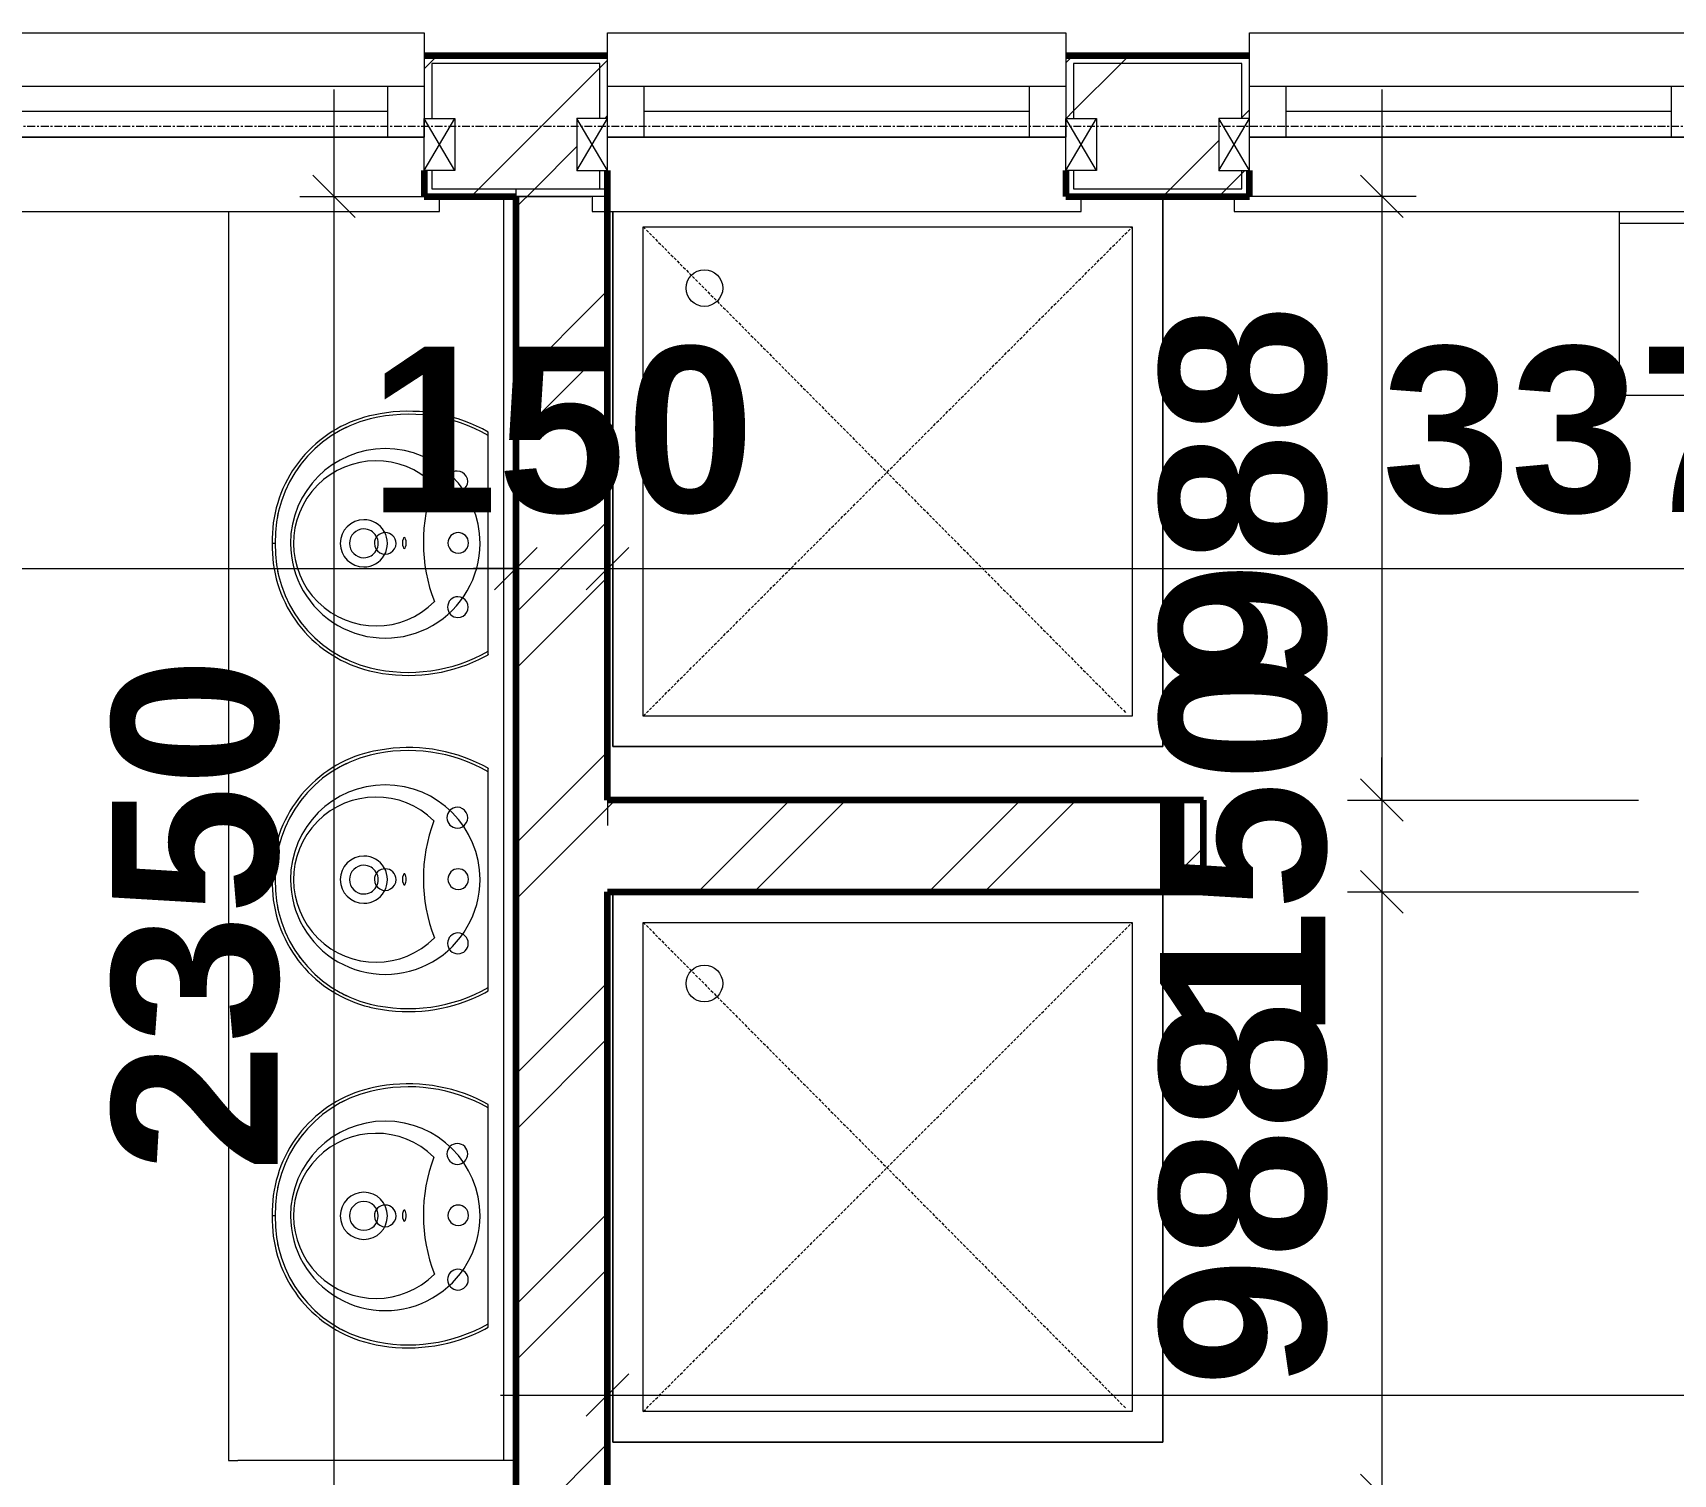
# Model space of a CAD drawing. Header units: inches. Extents: x 22 to 382261, y 22 to 371281.
# Drawn here: x 244927 to 247610, y 57430 to 59787 of the extents above; entities that cross this region are included whole.
import ezdxf

# ---------------------------------------------------------------- set-up
doc = ezdxf.new("R2010")
doc.units = ezdxf.units.IN
doc.header["$MEASUREMENT"] = 0
doc.linetypes.add('Grid Line 1_2_', pattern=[22.225, 12.7, -3.175, 3.175, -3.175])
doc.linetypes.add('Hidden', pattern=[7.14375, 4.7625, -2.38125])
for name, color, linetype, lineweight in [('A-ANNO-DIMS', 211, 'Continuous', 9), ('A-FLOR', 192, 'Continuous', 9), ('A-GLAZ', 151, 'Continuous', 9), ('A-GLAZ-SILL', 1, 'Continuous', 9), ('A-WALL', 113, 'Continuous', 9), ('A-WALL-PATT', 111, 'Continuous', 9), ('I-FURN', 30, 'Continuous', 9), ('I-WALL', 2, 'Continuous', 9), ('P-SANR-FIXT', 6, 'Continuous', 9), ('Q-CASE', 31, 'Continuous', 9), ('S-GRID', 1, 'Continuous', 9)]:
    doc.layers.add(name, color=color, linetype=linetype, lineweight=lineweight)
doc.styles.add('Arial_B_2', font='arialbd.ttf', dxfattribs={"height": 270.833333})
doc.dimstyles.new('2_2', dxfattribs={"dimscale": 304.8, "dimtxt": 267.818092, "dimasz": 0.227865, "dimexe": 1.377953, "dimexo": 0.0625, "dimgap": 0.287073, "dimtad": 1, "dimdec": 0, "dimzin": 0, "dimdsep": 46, "dimtxsty": 'Arial_B_2', "dimblk1": 'OBLIQUE', "dimblk2": 'OBLIQUE', "dimsah": 1, "dimcen": 0.09, "dimdle": 0.574147, "dimazin": 0, "dimtfac": 1, "dimtdec": 4, "dimtix": 1, "dimtmove": 0, "dimatfit": 3, "dimfxl": 0.574147, "dimfxlon": 1, "dimtvp": 1, "dimtolj": 1, "dimtzin": 0, "dimlwd": 18, "dimlwe": 18, "dimarcsym": 2})
pattern_1 = [(45, (242310.7, 47511.47), (-188.5854, 188.5854), []), (45, (242310.7, 47797.22), (-188.5854, 188.5854), [])]

# ---------------------------------------------------------------- blocks, each defined once
blk = doc.blocks.new('Windows_Sgl_Plain - 750 by 600-438113-01- TOILET BLOWUP')
at = {"layer": 'A-GLAZ'}
for p, q in [((-400, 131.5), (-400, 106.5)), ((400, 131.5), (-400, 131.5)), ((400, 106.5), (400, 131.5)), ((-375, 106.5), (-400, 106.5)), ((-400, 106.5), (-375, 106.5)), ((-375, 106.5), (-375, 64)), ((400, 106.5), (375, 106.5)), ((375, 64), (375, 106.5)), ((375, 106.5), (400, 106.5)), ((-425, 64), (-375, -21)), ((-375, 64), (-425, -21)), ((-425, -21), (-425, 64)), ((-425, 64), (-375, 64)), ((-375, 64), (-375, -21)), ((425, 64), (375, -21)), ((375, 64), (425, -21)), ((425, 64), (375, 64)), ((375, 64), (375, -21)), ((425, -21), (425, 64)), ((-375, 9.5), (375, 9.5)), ((-375, -161), (-375, 9.5)), ((375, 9.5), (-375, 9.5)), ((-315, -73.5), (-315, 9.5)), ((315, 9.5), (315, -73.5)), ((375, 9.5), (375, -161)), ((-375, -21), (-425, -21)), ((-375, -73.5), (-375, -25.5)), ((375, -21), (425, -21)), ((375, -25.5), (375, -73.5)), ((-315, -32), (315, -32)), ((375, -73.5), (-375, -73.5)), ((375, -161), (-375, -161))]:
    blk.add_line(p, q, dxfattribs=at)
at = {"layer": 'A-GLAZ-SILL'}
for p, q in [((-375, -161), (-375, -124.7)), ((375, -124.7), (375, -161)), ((375, -161), (-375, -161))]:
    blk.add_line(p, q, dxfattribs=at)
blk = doc.blocks.new('Windows_Sgl_Plain - 750 by 600-V1-01- TOILET BLOWUP')
at = {"layer": 'A-GLAZ'}
for p, q in [((-400, 131.5), (-400, 106.5)), ((375, 131.5), (-400, 131.5)), ((400, 131.5), (375, 131.5)), ((400, 106.5), (400, 131.5)), ((-375, 106.5), (-400, 106.5)), ((-400, 106.5), (-375, 106.5)), ((-375, 106.5), (-375, 64)), ((375, 106.5), (375, 94)), ((375, 94), (375, 106.5)), ((375, 106.5), (400, 106.5)), ((375, 94), (375, 64)), ((375, 64), (375, 94)), ((-425, 64), (-375, -21)), ((-375, 64), (-425, -21)), ((-425, -21), (-425, 64)), ((-425, 64), (-375, 64)), ((-375, 64), (-375, -21)), ((425, 64), (375, -21)), ((375, 64), (425, -21)), ((425, 64), (375, 64)), ((375, 64), (375, -21)), ((425, -21), (425, 64)), ((-375, 9.5), (375, 9.5)), ((-375, -161), (-375, 9.5)), ((375, 9.5), (-375, 9.5)), ((-315, -73.5), (-315, 9.5)), ((315, 9.5), (315, -73.5)), ((375, 9.5), (375, -161)), ((-375, -21), (-425, -21)), ((-375, -73.5), (-375, -25.5)), ((375, -21), (425, -21)), ((375, -25.5), (375, -73.5)), ((-315, -32), (315, -32)), ((375, -73.5), (-375, -73.5)), ((375, -161), (-375, -161))]:
    blk.add_line(p, q, dxfattribs=at)
at = {"layer": 'A-GLAZ-SILL'}
for p, q in [((-375, -161), (-375, -124.7)), ((375, -124.7), (375, -161)), ((375, -161), (-375, -161))]:
    blk.add_line(p, q, dxfattribs=at)
blk = doc.blocks.new('Shower Tray _1_ - 900 x 1200mm Wide 2-374399-01- TOILET BLOWUP')
at = {"layer": 'P-SANR-FIXT'}
for p, q in [((316.5, 450), (291.5, 450)), ((291.5, 450), (316.5, 450)), ((450, 450), (316.5, 450)), ((316.5, 450), (450, 450)), ((450, -450), (450, 450)), ((450, 450), (450, -450)), ((-450, 425), (-450, -450)), ((-450, -450), (-450, 425)), ((-400, -400), (-400, 400)), ((-400, 400), (400, 400)), ((400, 400), (400, -400)), ((400, -400), (-400, -400)), ((-450, -450), (450, -450)), ((450, -450), (-450, -450))]:
    blk.add_line(p, q, dxfattribs=at)
at = {"layer": 'P-SANR-FIXT', "linetype": 'Hidden'}
for p, q in [((-400, -400), (400, 400)), ((-400, 400), (389.3, -394.7))]:
    blk.add_line(p, q, dxfattribs=at)
at = {"layer": 'P-SANR-FIXT'}
blk.add_circle((-300, 300), 30, dxfattribs=at)
blk = doc.blocks.new('Shower Tray _1_ - 900 x 1200mm Wide 2-V8-01- TOILET BLOWUP')
at = {"layer": 'P-SANR-FIXT'}
for p, q in [((-450, 450), (-450, -450)), ((450, 450), (-450, 450)), ((-450, -450), (-450, 450)), ((-450, 450), (450, 450)), ((450, -450), (450, 450)), ((450, 450), (450, -450)), ((-400, -400), (-400, 400)), ((-400, 400), (400, 400)), ((400, 400), (400, -400)), ((400, -400), (-400, -400)), ((-450, -450), (450, -450)), ((450, -450), (-450, -450))]:
    blk.add_line(p, q, dxfattribs=at)
at = {"layer": 'P-SANR-FIXT', "linetype": 'Hidden'}
for p, q in [((-400, -400), (400, 400)), ((-400, 400), (389.3, -394.7))]:
    blk.add_line(p, q, dxfattribs=at)
at = {"layer": 'P-SANR-FIXT'}
blk.add_circle((-300, 300), 30, dxfattribs=at)
blk = doc.blocks.new('Basins w Vanity Unit _UK_ - Basins w Vanity Unit _UK_-895317-01- TOILET BLOWUP')
at = {"layer": 'I-FURN'}
for p, q in [((-713.6, -20), (-713.6, 0)), ((1353.9, 0), (-713.6, 0)), ((-713.6, 0), (1353.9, 0)), ((1353.9, 0), (1353.9, -20)), ((-713.6, -16), (-713.6, -125)), ((-713.6, -125), (-713.6, -20)), ((-713.6, -20), (1353.9, -20)), ((1353.9, -20), (1353.9, -455)), ((-322.7, -45), (-323.7, -45)), ((31.4, -45), (30.4, -45)), ((227.3, -45), (226.3, -45)), ((581.4, -45), (580.4, -45)), ((777.3, -45), (776.3, -45)), ((1131.4, -45), (1130.4, -45)), ((-713.6, -125), (-713.6, -150)), ((-713.6, -150), (-713.6, -125)), ((1353.9, -470), (1353.9, -455)), ((-688.6, -470), (1353.9, -470))]:
    blk.add_line(p, q, dxfattribs=at)
at = {"layer": 'I-FURN', "flags": 128}
for points in [[(-328.2, -45), (-333.3, -54.5), (-337.9, -64.2), (-342.2, -74.1), (-346.1, -84.2), (-349.5, -94.4), (-352.6, -104.7), (-355.2, -115.2), (-357.4, -125.7), (-359.2, -136.3), (-360.6, -147), (-361.5, -157.7), (-362, -168.5), (-362.1, -179.3), (-361.7, -190), (-361, -200.8), (-359.7, -211.5), (-358.1, -222.1), (-356, -232.7), (-354.5, -239.2)], [(62.3, -239.2), (64.6, -228.7), (66.5, -218.1), (68, -207.5), (69, -196.7), (69.7, -186), (69.8, -175.2), (69.6, -164.4), (68.9, -153.7), (67.8, -143), (66.3, -132.3), (64.4, -121.7), (62, -111.2), (59.2, -100.8), (56, -90.5), (52.4, -80.4), (48.4, -70.4), (44, -60.6), (39.2, -50.9), (36, -45)], [(221.8, -45), (216.7, -54.5), (212.1, -64.2), (207.8, -74.1), (203.9, -84.2), (200.5, -94.4), (197.4, -104.7), (194.8, -115.2), (192.6, -125.7), (190.8, -136.3), (189.4, -147), (188.5, -157.7), (188, -168.5), (187.9, -179.3), (188.3, -190), (189, -200.8), (190.3, -211.5), (191.9, -222.1), (194, -232.7), (195.5, -239.2)], [(612.3, -239.2), (614.6, -228.7), (616.5, -218.1), (618, -207.5), (619, -196.7), (619.7, -186), (619.8, -175.2), (619.6, -164.4), (618.9, -153.7), (617.8, -143), (616.3, -132.3), (614.4, -121.7), (612, -111.2), (609.2, -100.8), (606, -90.5), (602.4, -80.4), (598.4, -70.4), (594, -60.6), (589.2, -50.9), (586, -45)], [(771.8, -45), (766.7, -54.5), (762.1, -64.2), (757.8, -74.1), (753.9, -84.2), (750.5, -94.4), (747.4, -104.7), (744.8, -115.2), (742.6, -125.7), (740.8, -136.3), (739.4, -147), (738.5, -157.7), (738, -168.5), (737.9, -179.3), (738.3, -190), (739, -200.8), (740.3, -211.5), (741.9, -222.1), (744, -232.7), (745.5, -239.2)], [(1162.3, -239.2), (1164.6, -228.7), (1166.5, -218.1), (1168, -207.5), (1169, -196.7), (1169.7, -186), (1169.8, -175.2), (1169.6, -164.4), (1168.9, -153.7), (1167.8, -143), (1166.3, -132.3), (1164.4, -121.7), (1162, -111.2), (1159.2, -100.8), (1156, -90.5), (1152.4, -80.4), (1148.4, -70.4), (1144, -60.6), (1139.2, -50.9), (1136, -45)], [(-354.5, -239.2), (-352.4, -247.3), (-350, -255.3), (-347.2, -263.1), (-344.1, -270.9), (-340.7, -278.5), (-337, -286), (-333.1, -293.3), (-328.8, -300.5), (-324.2, -307.4), (-319.4, -314.2), (-314.3, -320.8), (-309, -327.2), (-303.4, -333.4), (-297.5, -339.3), (-291.4, -345), (-285.1, -350.5), (-278.6, -355.7), (-271.9, -360.6), (-265, -365.2), (-257.9, -369.6), (-250.6, -373.7), (-243.2, -377.5), (-235.6, -381), (-227.9, -384.2), (-220.1, -387.1), (-212.2, -389.6), (-204.1, -391.9), (-196, -393.8), (-187.9, -395.4), (-179.6, -396.7), (-171.3, -397.6), (-163, -398.2), (-154.7, -398.5), (-146.4, -398.4), (-146.1, -398.4)], [(-146.1, -398.4), (-137.8, -398.5), (-129.5, -398.2), (-121.2, -397.6), (-112.9, -396.7), (-104.6, -395.4), (-96.5, -393.9), (-88.3, -391.9), (-80.3, -389.7), (-72.4, -387.1), (-64.6, -384.3), (-56.9, -381.1), (-49.3, -377.6), (-41.9, -373.8), (-34.6, -369.7), (-27.5, -365.4), (-20.6, -360.7), (-13.9, -355.8), (-7.3, -350.6), (-1, -345.2), (5.1, -339.5), (10.9, -333.5), (16.5, -327.4), (21.9, -321), (27, -314.4), (31.8, -307.6), (36.4, -300.6), (40.7, -293.5), (44.7, -286.2), (48.4, -278.7), (51.8, -271.1), (54.8, -263.3), (57.6, -255.5), (60.1, -247.5), (62.2, -239.5), (62.3, -239.2)], [(195.5, -239.2), (197.6, -247.3), (200, -255.3), (202.8, -263.1), (205.9, -270.9), (209.3, -278.5), (213, -286), (216.9, -293.3), (221.2, -300.5), (225.8, -307.4), (230.6, -314.2), (235.7, -320.8), (241, -327.2), (246.6, -333.4), (252.5, -339.3), (258.6, -345), (264.9, -350.5), (271.4, -355.7), (278.1, -360.6), (285, -365.2), (292.1, -369.6), (299.4, -373.7), (306.8, -377.5), (314.4, -381), (322.1, -384.2), (329.9, -387.1), (337.8, -389.6), (345.9, -391.9), (354, -393.8), (362.1, -395.4), (370.4, -396.7), (378.7, -397.6), (387, -398.2), (395.3, -398.5), (403.6, -398.4), (403.9, -398.4)], [(403.9, -398.4), (412.2, -398.5), (420.5, -398.2), (428.8, -397.6), (437.1, -396.7), (445.4, -395.4), (453.5, -393.9), (461.7, -391.9), (469.7, -389.7), (477.6, -387.1), (485.4, -384.3), (493.1, -381.1), (500.7, -377.6), (508.1, -373.8), (515.4, -369.7), (522.5, -365.4), (529.4, -360.7), (536.1, -355.8), (542.7, -350.6), (549, -345.2), (555.1, -339.5), (560.9, -333.5), (566.5, -327.4), (571.9, -321), (577, -314.4), (581.8, -307.6), (586.4, -300.6), (590.7, -293.5), (594.7, -286.2), (598.4, -278.7), (601.8, -271.1), (604.8, -263.3), (607.6, -255.5), (610.1, -247.5), (612.2, -239.5), (612.3, -239.2)], [(745.5, -239.2), (747.6, -247.3), (750, -255.3), (752.8, -263.1), (755.9, -270.9), (759.3, -278.5), (763, -286), (766.9, -293.3), (771.2, -300.5), (775.8, -307.4), (780.6, -314.2), (785.7, -320.8), (791, -327.2), (796.6, -333.4), (802.5, -339.3), (808.6, -345), (814.9, -350.5), (821.4, -355.7), (828.1, -360.6), (835, -365.2), (842.1, -369.6), (849.4, -373.7), (856.8, -377.5), (864.4, -381), (872.1, -384.2), (879.9, -387.1), (887.8, -389.6), (895.9, -391.9), (904, -393.8), (912.1, -395.4), (920.4, -396.7), (928.7, -397.6), (937, -398.2), (945.3, -398.5), (953.6, -398.4), (953.9, -398.4)], [(953.9, -398.4), (962.2, -398.5), (970.5, -398.2), (978.8, -397.6), (987.1, -396.7), (995.4, -395.4), (1003.5, -393.9), (1011.7, -391.9), (1019.7, -389.7), (1027.6, -387.1), (1035.4, -384.3), (1043.1, -381.1), (1050.7, -377.6), (1058.1, -373.8), (1065.4, -369.7), (1072.5, -365.4), (1079.4, -360.7), (1086.1, -355.8), (1092.7, -350.6), (1099, -345.2), (1105.1, -339.5), (1110.9, -333.5), (1116.5, -327.4), (1121.9, -321), (1127, -314.4), (1131.8, -307.6), (1136.4, -300.6), (1140.7, -293.5), (1144.7, -286.2), (1148.4, -278.7), (1151.8, -271.1), (1154.8, -263.3), (1157.6, -255.5), (1160.1, -247.5), (1162.2, -239.5), (1162.3, -239.2)]]:
    blk.add_lwpolyline(points, dxfattribs=at)
at = {"layer": 'I-FURN'}
for centre, radius, start, end in [((-92.8, -175.8), 264.4, 150.3649, 193.6351), ((-199.5, -175.8), 264.4, 346.3649, 29.6351), ((457.2, -175.8), 264.4, 150.3649, 193.6351), ((350.5, -175.8), 264.4, 346.3649, 29.6351), ((1007.2, -175.8), 264.4, 150.3649, 193.6351), ((900.5, -175.8), 264.4, 346.3649, 29.6351), ((-146.1, -213.6), 155, 90, 270), ((-146.1, -213.6), 155, 270, 90), ((403.9, -213.6), 155, 90, 270), ((403.9, -213.6), 155, 270, 90), ((953.9, -213.6), 155, 90, 270), ((953.9, -213.6), 155, 270, 90), ((-146.1, -213.6), 17.7, 90, 270), ((-146.1, -213.6), 17.7, 270, 90), ((403.9, -213.6), 17.7, 90, 270), ((403.9, -213.6), 17.7, 270, 90), ((953.9, -213.6), 17.7, 90, 270), ((953.9, -213.6), 17.7, 270, 90), ((-152, -190.1), 203.5, 193.6351, 271.6558), ((-140.3, -190.1), 203.5, 268.3442, 346.3649), ((398, -190.1), 203.5, 193.6351, 271.6558), ((409.7, -190.1), 203.5, 268.3442, 346.3649), ((948, -190.1), 203.5, 193.6351, 271.6558), ((959.7, -190.1), 203.5, 268.3442, 346.3649), ((-152, -190.1), 203.5, 205.1998, 208.0785), ((-140.3, -190.1), 203.5, 331.9223, 334.8009), ((398, -190.1), 203.5, 205.1998, 208.0785), ((409.7, -190.1), 203.5, 331.9223, 334.8009), ((948, -190.1), 203.5, 205.1998, 208.0785), ((959.7, -190.1), 203.5, 331.9223, 334.8009), ((-152, -190.1), 203.5, 231.2065, 234.0851), ((398, -190.1), 203.5, 231.2065, 234.0851), ((409.7, -190.1), 203.5, 305.9156, 308.7943), ((948, -190.1), 203.5, 231.2065, 234.0851), ((959.7, -190.1), 203.5, 305.9156, 308.7943), ((-140.3, -190.1), 203.5, 305.9156, 308.5929), ((-152, -190.1), 203.5, 257.2131, 260.0918), ((-140.3, -190.1), 203.5, 279.909, 282.7876), ((398, -190.1), 203.5, 257.2131, 260.0918), ((409.7, -190.1), 203.5, 279.909, 282.7876), ((948, -190.1), 203.5, 257.2131, 260.0918), ((959.7, -190.1), 203.5, 279.909, 282.7876)]:
    blk.add_arc(centre, radius, start, end, dxfattribs=at)
for points, knots in [([(-323.7, -45), (-324.3, -45), (-325.3, -45), (-326.4, -45), (-327.2, -45), (-327.7, -45), (-328, -45), (-328.2, -45), (-328.2, -45), (-328.2, -45)], [-1, -1, -1, -1, -0.75, -0.625, -0.5, -0.375, -0.3125, -0.25, -0.125, -0.125, -0.125, -0.125]), ([(36, -45), (36, -45), (35.9, -45), (35.7, -45), (35.4, -45), (34.9, -45), (34.2, -45), (33, -45), (32, -45), (31.4, -45)], [-0.875, -0.875, -0.875, -0.875, -0.75, -0.6875, -0.625, -0.5, -0.375, -0.25, 0, 0, 0, 0]), ([(226.3, -45), (225.7, -45), (224.7, -45), (223.6, -45), (222.8, -45), (222.3, -45), (222, -45), (221.8, -45), (221.8, -45), (221.8, -45)], [-1, -1, -1, -1, -0.75, -0.625, -0.5, -0.375, -0.3125, -0.25, -0.125, -0.125, -0.125, -0.125]), ([(586, -45), (586, -45), (585.9, -45), (585.7, -45), (585.4, -45), (584.9, -45), (584.2, -45), (583, -45), (582, -45), (581.4, -45)], [-0.875, -0.875, -0.875, -0.875, -0.75, -0.6875, -0.625, -0.5, -0.375, -0.25, 0, 0, 0, 0]), ([(776.3, -45), (775.7, -45), (774.7, -45), (773.6, -45), (772.8, -45), (772.3, -45), (772, -45), (771.8, -45), (771.8, -45), (771.8, -45)], [-1, -1, -1, -1, -0.75, -0.625, -0.5, -0.375, -0.3125, -0.25, -0.125, -0.125, -0.125, -0.125]), ([(1136, -45), (1136, -45), (1135.9, -45), (1135.7, -45), (1135.4, -45), (1134.9, -45), (1134.2, -45), (1133, -45), (1132, -45), (1131.4, -45)], [-0.875, -0.875, -0.875, -0.875, -0.75, -0.6875, -0.625, -0.5, -0.375, -0.25, 0, 0, 0, 0])]:
    blk.add_open_spline(points, degree=3, knots=knots, dxfattribs=at)
for points in [[(-328.2, -45), (-328.2, -45), (-328.2, -45), (-328.1, -45)], [(35.8, -45), (35.9, -45), (36, -45), (36, -45)], [(221.8, -45), (221.8, -45), (221.8, -45), (221.9, -45)], [(585.8, -45), (585.9, -45), (586, -45), (586, -45)], [(771.8, -45), (771.8, -45), (771.8, -45), (771.9, -45)], [(1135.8, -45), (1135.9, -45), (1136, -45), (1136, -45)], [(-146.1, -394.4), (-146.1, -395), (-146.1, -396.3), (-146.1, -397.7), (-146.1, -398.2), (-146.1, -398.3)], [(-146.1, -398.4), (-146.1, -398.4), (-146.1, -398.4), (-146.1, -398.3)], [(403.9, -394.4), (403.9, -395), (403.9, -396.3), (403.9, -397.7), (403.9, -398.2), (403.9, -398.3)], [(403.9, -398.4), (403.9, -398.4), (403.9, -398.4), (403.9, -398.3)], [(953.9, -394.4), (953.9, -395), (953.9, -396.3), (953.9, -397.7), (953.9, -398.2), (953.9, -398.3)], [(953.9, -398.4), (953.9, -398.4), (953.9, -398.4), (953.9, -398.3)]]:
    blk.add_open_spline(points, degree=3, dxfattribs=at)
at = {"layer": 'P-SANR-FIXT'}
for p, q in [((35.9, -45), (-325.2, -45)), ((585.9, -45), (224.8, -45)), ((1135.9, -45), (774.8, -45))]:
    blk.add_line(p, q, dxfattribs=at)
for centre, radius, start, end in [((-247.4, -95.7), 17, 360, 180), ((-146.9, -94.2), 16.8, 90, 270), ((-146.9, -94.2), 16.8, 270, 90), ((-41.8, -94.7), 17, 360, 180), ((302.6, -95.7), 17, 360, 180), ((403.1, -94.2), 16.8, 90, 270), ((403.1, -94.2), 16.8, 270, 90), ((508.2, -94.7), 17, 0, 180), ((852.6, -95.7), 17, 0, 180), ((953.1, -94.2), 16.8, 90, 270), ((953.1, -94.2), 16.8, 270, 90), ((1058.2, -94.7), 17, 0, 180), ((-247.4, -95.7), 17, 180, 360), ((-41.8, -94.7), 17, 180, 360), ((302.6, -95.7), 17, 180, 360), ((508.2, -94.7), 17, 180, 360), ((852.6, -95.7), 17, 180, 360), ((1058.2, -94.7), 17, 180, 360), ((-146.1, -228.6), 135, 135.4629, 45.0556), ((-147.7, 115.3), 266.6, 249.1986, 291.3199), ((403.9, -228.6), 135, 135.4629, 45.0556), ((402.3, 115.3), 266.6, 249.1986, 291.3199), ((953.9, -228.6), 135, 135.4629, 45.0556), ((952.3, 115.3), 266.6, 249.1986, 291.3199), ((-146.1, -248.6), 38.6, 360, 180), ((403.9, -248.6), 38.6, 360, 180), ((953.9, -248.6), 38.6, 0, 180), ((-146.1, -248.6), 23.5, 360, 180), ((403.9, -248.6), 23.5, 360, 180), ((953.9, -248.6), 23.5, 0, 180), ((-146.1, -248.6), 38.6, 180, 360), ((-146.1, -248.6), 23.5, 180, 360), ((403.9, -248.6), 38.6, 180, 360), ((403.9, -248.6), 23.5, 180, 360), ((953.9, -248.6), 38.6, 180, 360), ((953.9, -248.6), 23.5, 180, 0)]:
    blk.add_arc(centre, radius, start, end, dxfattribs=at)
for centre, major_axis, start_param, end_param in [((-146.6, -182.4), (-9.08, 0), 3.141593, 6.283185), ((-146.6, -182.4), (9.08, 0), 3.141593, 6.283185), ((403.4, -182.4), (9.08, 0), 0, 3.141593), ((403.4, -182.4), (9.08, 0), 3.141593, 6.283185), ((953.4, -182.4), (9.08, 0), 0, 3.141593), ((953.4, -182.4), (9.08, 0), 3.141593, 6.283185)]:
    blk.add_ellipse(centre, major_axis=major_axis, ratio=0.332108, start_param=start_param, end_param=end_param, dxfattribs=at)
blk = doc.blocks.new('Vanity Counter Top - 250-V13-01- TOILET BLOWUP')
at = {"layer": 'Q-CASE'}
for p, q in [((-1200.5, 0), (-1200.5, -300)), ((-705.5, 0), (-1030.5, 0)), ((-80.5, -300), (-80.5, 0)), ((-1200.5, -19.1), (-80.5, -19.1)), ((-1200.5, -300), (-80.5, -300))]:
    blk.add_line(p, q, dxfattribs=at)
blk = doc.blocks.new('_Oblique')
at = {"color": 0, "linetype": 'ByBlock', "lineweight": -2}
blk.add_line((-0.5, -0.5), (0.5, 0.5), dxfattribs=at)
blk = doc.blocks.new('*D5302')
at = {"layer": 'A-ANNO-DIMS', "color": 0, "lineweight": 18, "transparency": 16777216}
for p, q in [((242946.9, 58966.6), (242946.9, 58490.7)), ((245716.9, 58966.6), (245716.9, 58490.7)), ((242771.9, 58910.7), (245891.9, 58910.7))]:
    blk.add_line(p, q, dxfattribs=at)
at = {"layer": 'Defpoints', "color": 0, "transparency": 16777216}
for p in [(242946.9, 58985.7), (245716.9, 58985.7), (245716.9, 58910.7)]:
    blk.add_point(p, dxfattribs=at)
at = {"layer": 'A-ANNO-DIMS', "color": 0, "lineweight": 18, "transparency": 16777216, "xscale": 69.45312499999999, "yscale": 69.45312499999999, "zscale": 69.45312499999999, "rotation": 180}
blk.add_blockref('_Oblique', (242946.9, 58910.7), dxfattribs=at)
at = {"layer": 'A-ANNO-DIMS', "color": 0, "lineweight": 18, "transparency": 16777216, "xscale": 69.45312499999999, "yscale": 69.45312499999999, "zscale": 69.45312499999999}
blk.add_blockref('_Oblique', (245716.9, 58910.7), dxfattribs=at)
at = {"layer": 'A-ANNO-DIMS', "color": 0, "lineweight": 18, "transparency": 16777216, "insert": (244331.9, 59136.4), "char_height": 270.83, "width": 419.764, "attachment_point": 5, "style": 'Arial_B_2'}
blk.add_mtext('\\A1;2770', dxfattribs=at)
blk = doc.blocks.new('*D5303')
at = {"layer": 'A-ANNO-DIMS', "color": 0, "lineweight": 18, "transparency": 16777216}
for p, q in [((245716.9, 58966.6), (245716.9, 58490.7)), ((245866.9, 58966.6), (245866.9, 58490.7)), ((245716.9, 58910.7), (245647.4, 58910.7)), ((245716.9, 58910.7), (245866.9, 58910.7)), ((245866.9, 58910.7), (245936.4, 58910.7))]:
    blk.add_line(p, q, dxfattribs=at)
at = {"layer": 'Defpoints', "color": 0, "transparency": 16777216}
for p in [(245716.9, 58985.7), (245866.9, 58985.7), (245866.9, 58910.7)]:
    blk.add_point(p, dxfattribs=at)
at = {"layer": 'A-ANNO-DIMS', "color": 0, "lineweight": 18, "transparency": 16777216, "xscale": 69.45312499999999, "yscale": 69.45312499999999, "zscale": 69.45312499999999}
blk.add_blockref('_Oblique', (245716.9, 58910.7), dxfattribs=at)
at = {"layer": 'A-ANNO-DIMS', "color": 0, "lineweight": 18, "transparency": 16777216, "xscale": 69.45312499999999, "yscale": 69.45312499999999, "zscale": 69.45312499999999, "rotation": 180}
blk.add_blockref('_Oblique', (245866.9, 58910.7), dxfattribs=at)
at = {"layer": 'A-ANNO-DIMS', "color": 0, "lineweight": 18, "transparency": 16777216, "insert": (245791.9, 59136.4), "char_height": 270.83, "width": 314.823, "attachment_point": 5, "style": 'Arial_B_2'}
blk.add_mtext('\\A1;150', dxfattribs=at)
blk = doc.blocks.new('*D5304')
at = {"layer": 'A-ANNO-DIMS', "color": 0, "lineweight": 18, "transparency": 16777216}
for p, q in [((245866.9, 58966.6), (245866.9, 58490.7)), ((249241.9, 58966.6), (249241.9, 58490.7)), ((245691.9, 58910.7), (249416.9, 58910.7))]:
    blk.add_line(p, q, dxfattribs=at)
at = {"layer": 'Defpoints', "color": 0, "transparency": 16777216}
for p in [(245866.9, 58985.7), (249241.9, 58985.7), (249241.9, 58910.7)]:
    blk.add_point(p, dxfattribs=at)
at = {"layer": 'A-ANNO-DIMS', "color": 0, "lineweight": 18, "transparency": 16777216, "xscale": 69.45312499999999, "yscale": 69.45312499999999, "zscale": 69.45312499999999, "rotation": 180}
blk.add_blockref('_Oblique', (245866.9, 58910.7), dxfattribs=at)
at = {"layer": 'A-ANNO-DIMS', "color": 0, "lineweight": 18, "transparency": 16777216, "xscale": 69.45312499999999, "yscale": 69.45312499999999, "zscale": 69.45312499999999}
blk.add_blockref('_Oblique', (249241.9, 58910.7), dxfattribs=at)
at = {"layer": 'A-ANNO-DIMS', "color": 0, "lineweight": 18, "transparency": 16777216, "insert": (247554.4, 59136.4), "char_height": 270.83, "width": 419.764, "attachment_point": 5, "style": 'Arial_B_2'}
blk.add_mtext('\\A1;3375', dxfattribs=at)
blk = doc.blocks.new('*D5318')
at = {"layer": 'A-ANNO-DIMS', "color": 0, "lineweight": 18, "transparency": 16777216}
for p, q in [((245866.9, 57615), (245866.9, 57139)), ((251691.9, 57615), (251691.9, 57139)), ((245691.9, 57559), (251866.9, 57559))]:
    blk.add_line(p, q, dxfattribs=at)
at = {"layer": 'Defpoints', "color": 0, "transparency": 16777216}
for p in [(245866.9, 57634), (251691.9, 57634), (251691.9, 57559)]:
    blk.add_point(p, dxfattribs=at)
at = {"layer": 'A-ANNO-DIMS', "color": 0, "lineweight": 18, "transparency": 16777216, "xscale": 69.45312499999999, "yscale": 69.45312499999999, "zscale": 69.45312499999999, "rotation": 180}
blk.add_blockref('_Oblique', (245866.9, 57559), dxfattribs=at)
at = {"layer": 'A-ANNO-DIMS', "color": 0, "lineweight": 18, "transparency": 16777216, "xscale": 69.45312499999999, "yscale": 69.45312499999999, "zscale": 69.45312499999999}
blk.add_blockref('_Oblique', (251691.9, 57559), dxfattribs=at)
at = {"layer": 'A-ANNO-DIMS', "color": 0, "lineweight": 18, "transparency": 16777216, "insert": (248779.4, 57784.9), "char_height": 270.83, "width": 419.764, "attachment_point": 5, "style": 'Arial_B_2'}
blk.add_mtext('\\A1;5825', dxfattribs=at)
blk = doc.blocks.new('*D5340')
at = {"layer": 'A-ANNO-DIMS', "color": 0, "lineweight": 18, "transparency": 16777216}
for p, q in [((247133.6, 59694.7), (247133.6, 58357.2)), ((247189.5, 59519.7), (246713.6, 59519.7)), ((247077.6, 58532.2), (247553.6, 58532.2))]:
    blk.add_line(p, q, dxfattribs=at)
at = {"layer": 'Defpoints', "color": 0, "transparency": 16777216}
for p in [(247208.6, 59519.7), (247058.6, 58532.2), (247133.6, 58532.2)]:
    blk.add_point(p, dxfattribs=at)
at = {"layer": 'A-ANNO-DIMS', "color": 0, "lineweight": 18, "transparency": 16777216, "xscale": 69.45312499999999, "yscale": 69.45312499999999, "zscale": 69.45312499999999}
for p, rotation in [((247133.6, 59519.7), 90), ((247133.6, 58532.2), 270)]:
    blk.add_blockref('_Oblique', p, dxfattribs=dict(at, rotation=rotation))
at = {"layer": 'A-ANNO-DIMS', "color": 0, "lineweight": 18, "transparency": 16777216, "insert": (246907.7, 59025.9), "char_height": 270.83, "width": 314.823, "attachment_point": 5, "rotation": 90, "style": 'Arial_B_2'}
blk.add_mtext('\\A1;988', dxfattribs=at)
blk = doc.blocks.new('*D5341')
at = {"layer": 'A-ANNO-DIMS', "color": 0, "lineweight": 18, "transparency": 16777216}
for p, q in [((247133.6, 58532.2), (247133.6, 58601.6)), ((247077.6, 58532.2), (247553.6, 58532.2)), ((247133.6, 58532.2), (247133.6, 58382.2)), ((247077.6, 58382.2), (247553.6, 58382.2)), ((247133.6, 58382.2), (247133.6, 58312.7))]:
    blk.add_line(p, q, dxfattribs=at)
at = {"layer": 'Defpoints', "color": 0, "transparency": 16777216}
for p in [(247058.6, 58532.2), (247058.6, 58382.2), (247133.6, 58382.2)]:
    blk.add_point(p, dxfattribs=at)
at = {"layer": 'A-ANNO-DIMS', "color": 0, "lineweight": 18, "transparency": 16777216, "xscale": 69.45312499999999, "yscale": 69.45312499999999, "zscale": 69.45312499999999}
for p, rotation in [((247133.6, 58532.2), 270), ((247133.6, 58382.2), 90)]:
    blk.add_blockref('_Oblique', p, dxfattribs=dict(at, rotation=rotation))
at = {"layer": 'A-ANNO-DIMS', "color": 0, "lineweight": 18, "transparency": 16777216, "insert": (246907.8, 58457.2), "char_height": 270.83, "width": 314.823, "attachment_point": 5, "rotation": 90, "style": 'Arial_B_2'}
blk.add_mtext('\\A1;150', dxfattribs=at)
blk = doc.blocks.new('*D5342')
at = {"layer": 'A-ANNO-DIMS', "color": 0, "lineweight": 18, "transparency": 16777216}
for p, q in [((247133.6, 58557.2), (247133.6, 57219.7)), ((247077.6, 58382.2), (247553.6, 58382.2)), ((247189.5, 57394.7), (246713.6, 57394.7))]:
    blk.add_line(p, q, dxfattribs=at)
at = {"layer": 'Defpoints', "color": 0, "transparency": 16777216}
for p in [(247058.6, 58382.2), (247133.6, 57394.7), (247208.6, 57394.7)]:
    blk.add_point(p, dxfattribs=at)
at = {"layer": 'A-ANNO-DIMS', "color": 0, "lineweight": 18, "transparency": 16777216, "xscale": 69.45312499999999, "yscale": 69.45312499999999, "zscale": 69.45312499999999}
for p, rotation in [((247133.6, 58382.2), 90), ((247133.6, 57394.7), 270)]:
    blk.add_blockref('_Oblique', p, dxfattribs=dict(at, rotation=rotation))
at = {"layer": 'A-ANNO-DIMS', "color": 0, "lineweight": 18, "transparency": 16777216, "insert": (246907.7, 57888.4), "char_height": 270.83, "width": 314.823, "attachment_point": 5, "rotation": 90, "style": 'Arial_B_2'}
blk.add_mtext('\\A1;988', dxfattribs=at)
blk = doc.blocks.new('*D5393')
at = {"layer": 'A-ANNO-DIMS', "color": 0, "lineweight": 18, "transparency": 16777216}
for p, q in [((245419.6, 56994.7), (245419.6, 59694.7)), ((245363.7, 59519.7), (245839.6, 59519.7)), ((245363.7, 57169.7), (245839.6, 57169.7))]:
    blk.add_line(p, q, dxfattribs=at)
at = {"layer": 'Defpoints', "color": 0, "transparency": 16777216}
for p in [(245344.6, 59519.7), (245419.6, 59519.7), (245344.6, 57169.7)]:
    blk.add_point(p, dxfattribs=at)
at = {"layer": 'A-ANNO-DIMS', "color": 0, "lineweight": 18, "transparency": 16777216, "xscale": 69.45312499999999, "yscale": 69.45312499999999, "zscale": 69.45312499999999}
for p, rotation in [((245419.6, 59519.7), 90), ((245419.6, 57169.7), 270)]:
    blk.add_blockref('_Oblique', p, dxfattribs=dict(at, rotation=rotation))
at = {"layer": 'A-ANNO-DIMS', "color": 0, "lineweight": 18, "transparency": 16777216, "insert": (245193.9, 58344.7), "char_height": 270.83, "width": 419.764, "attachment_point": 5, "rotation": 90, "style": 'Arial_B_2'}
blk.add_mtext('\\A1;2350', dxfattribs=at)

msp = doc.modelspace()

# ---------------------------------------------------------------- hatches: boundary and pattern name
at = {"layer": 'A-WALL'}
h = msp.add_hatch(dxfattribs=at)
h.set_pattern_fill('FP_1', color=256, style=0, pattern_type=2)
h.set_pattern_definition(pattern_1)
h.paths.add_polyline_path([(245866.9, 56182.2), (245866.9, 56269.7), (245716.9, 56269.7), (245716.9, 56182.2)])
h.paths.add_polyline_path([(245716.9, 57169.7), (245866.9, 57169.7), (245866.9, 59532.2), (245716.9, 59532.2), (245716.9, 58484.3)])
h = msp.add_hatch(dxfattribs=at)
h.set_pattern_fill('FP_1', color=256, style=0, pattern_type=2)
h.set_pattern_definition(pattern_1)
h.paths.add_polyline_path([(246841.9, 58382.2), (246841.9, 58532.2), (245866.9, 58532.2), (245866.9, 58382.2)])
at = {"layer": 'A-WALL-PATT', "lineweight": 18}
h = msp.add_hatch(dxfattribs=at)
h.set_pattern_fill('FP_1', color=256, style=0, pattern_type=2)
h.set_pattern_definition(pattern_1)
h.paths.add_polyline_path([(250671.9, 59647.2), (250684.4, 59647.2), (250684.4, 59737.2), (251569.4, 59737.2), (251569.4, 59647.2), (251581.9, 59647.2), (251581.9, 59749.7), (250671.9, 59749.7)])
h.paths.add_polyline_path([(242734.4, 59647.2), (242734.4, 59737.2), (243764.4, 59737.2), (243764.4, 59647.2), (243776.9, 59647.2), (243776.9, 59749.7), (242721.9, 59749.7), (242721.9, 59647.2)])
h.paths.add_polyline_path([(239571.9, 59647.2), (239584.4, 59647.2), (239584.4, 59737.2), (239859.4, 59737.2), (239859.4, 59647.2), (239871.9, 59647.2), (239871.9, 59749.7), (239571.9, 59749.7)])
h.paths.add_polyline_path([(252794.4, 59647.2), (252794.4, 59737.2), (253424.4, 59737.2), (253424.4, 59647.2), (253436.9, 59647.2), (253436.9, 59749.7), (252781.9, 59749.7), (252781.9, 59647.2)])
h.paths.add_polyline_path([(240621.9, 59647.2), (240634.4, 59647.2), (240634.4, 59737.2), (240909.4, 59737.2), (240909.4, 59647.2), (240921.9, 59647.2), (240921.9, 59749.7), (240621.9, 59749.7), (240621.9, 59658.1)])
h.paths.add_polyline_path([(238821.9, 59647.2), (238821.9, 59749.7), (238516.9, 59749.7), (238516.9, 59737.2), (238809.4, 59737.2), (238809.4, 59647.2)])
h.paths.add_polyline_path([(241671.9, 59647.2), (241684.4, 59647.2), (241684.4, 59737.2), (241959.4, 59737.2), (241959.4, 59647.2), (241971.9, 59647.2), (241971.9, 59749.7), (241671.9, 59749.7)])
h.paths.add_polyline_path([(244526.9, 59647.2), (244539.4, 59647.2), (244539.4, 59737.2), (244804.4, 59737.2), (244804.4, 59647.2), (244816.9, 59647.2), (244816.9, 59749.7), (244526.9, 59749.7)])
h.paths.add_polyline_path([(245566.9, 59647.2), (245579.4, 59647.2), (245579.4, 59737.2), (245854.4, 59737.2), (245854.4, 59647.2), (245866.9, 59647.2), (245866.9, 59749.7), (245566.9, 59749.7), (245566.9, 59658.1)])
h.paths.add_polyline_path([(246616.9, 59647.2), (246629.4, 59647.2), (246629.4, 59737.2), (246904.4, 59737.2), (246904.4, 59647.2), (246916.9, 59647.2), (246916.9, 59749.7), (246616.9, 59749.7)])
h.paths.add_polyline_path([(248041.9, 59647.2), (248041.9, 59749.7), (247666.9, 59749.7), (247666.9, 59647.2), (247679.4, 59647.2), (247679.4, 59737.2), (248029.4, 59737.2), (248029.4, 59647.2)])
h.paths.add_polyline_path([(249241.9, 59647.2), (249254.4, 59647.2), (249254.4, 59737.2), (249459.4, 59737.2), (249459.4, 59647.2), (249471.9, 59647.2), (249471.9, 59749.7), (249241.9, 59749.7)])
h = msp.add_hatch(dxfattribs=at)
h.set_pattern_fill('FP_1', color=256, style=0, pattern_type=2)
h.set_pattern_definition(pattern_1)
h.paths.add_polyline_path([(244804.4, 59532.2), (244804.4, 59562.2), (244766.9, 59562.2), (244766.9, 59647.2), (244804.4, 59647.2), (244804.4, 59737.2), (244539.4, 59737.2), (244539.4, 59647.2), (244576.9, 59647.2), (244576.9, 59562.2), (244539.4, 59562.2), (244539.4, 59532.2), (244766.9, 59532.2)])
h.paths.add_polyline_path([(238667.1, 59532.2), (238809.4, 59532.2), (238809.4, 59562.2), (238771.9, 59562.2), (238771.9, 59647.2), (238809.4, 59647.2), (238809.4, 59737.2), (238529.4, 59737.2), (238529.4, 59532.2)])
h.paths.add_polyline_path([(253424.4, 59532.2), (253424.4, 59562.2), (253386.9, 59562.2), (253386.9, 59647.2), (253424.4, 59647.2), (253424.4, 59737.2), (252794.4, 59737.2), (252794.4, 59647.2), (252831.9, 59647.2), (252831.9, 59562.2), (252794.4, 59562.2), (252794.4, 59532.2), (253386.9, 59532.2)])
h.paths.add_polyline_path([(239584.4, 59532.2), (239859.4, 59532.2), (239859.4, 59562.2), (239821.9, 59562.2), (239821.9, 59647.2), (239859.4, 59647.2), (239859.4, 59737.2), (239584.4, 59737.2), (239584.4, 59647.2), (239621.9, 59647.2), (239621.9, 59562.2), (239584.4, 59562.2)])
h.paths.add_polyline_path([(240696.9, 59532.2), (240909.4, 59532.2), (240909.4, 59562.2), (240871.9, 59562.2), (240871.9, 59647.2), (240909.4, 59647.2), (240909.4, 59737.2), (240634.4, 59737.2), (240634.4, 59647.2), (240671.9, 59647.2), (240671.9, 59562.2), (240634.4, 59562.2), (240634.4, 59532.2), (240671.9, 59532.2)])
h.paths.add_polyline_path([(251569.4, 59532.2), (251569.4, 59562.2), (251531.9, 59562.3), (251531.9, 59647.2), (251569.4, 59647.2), (251569.4, 59737.2), (250684.4, 59737.2), (250684.4, 59647.2), (250721.9, 59647.2), (250721.9, 59562.2), (250684.4, 59562.2), (250684.4, 59532.2), (251531.9, 59532.2)])
h.paths.add_polyline_path([(241746.9, 59532.2), (241959.4, 59532.2), (241959.4, 59562.2), (241921.9, 59562.2), (241921.9, 59647.2), (241959.4, 59647.2), (241959.4, 59737.2), (241684.4, 59737.2), (241684.4, 59647.2), (241721.9, 59647.2), (241721.9, 59562.2), (241684.4, 59562.2), (241684.4, 59532.2), (241721.9, 59532.2)])
h.paths.add_polyline_path([(242734.4, 59532.2), (243764.4, 59532.2), (243764.4, 59562.2), (243726.9, 59562.2), (243726.9, 59647.2), (243764.4, 59647.2), (243764.4, 59737.2), (242734.4, 59737.2), (242734.4, 59647.2), (242771.9, 59647.2), (242771.9, 59562.2), (242734.4, 59562.2)])
h.paths.add_polyline_path([(249459.4, 59532.2), (249459.4, 59562.2), (249421.9, 59562.2), (249421.9, 59647.2), (249459.4, 59647.2), (249459.4, 59737.2), (249254.4, 59737.2), (249254.4, 59647.2), (249291.9, 59647.2), (249291.9, 59562.2), (249254.4, 59562.2), (249254.4, 59532.2), (249421.9, 59532.2)])
h.paths.add_polyline_path([(245616.9, 59532.2), (245854.4, 59532.2), (245854.4, 59562.2), (245816.9, 59562.2), (245816.9, 59647.2), (245854.4, 59647.2), (245854.4, 59737.2), (245579.4, 59737.2), (245579.4, 59647.2), (245616.9, 59647.2), (245616.9, 59562.2), (245579.4, 59562.2), (245579.4, 59532.2)])
h.paths.add_polyline_path([(246629.4, 59532.2), (246904.4, 59532.2), (246904.4, 59562.2), (246866.9, 59562.2), (246866.9, 59647.2), (246904.4, 59647.2), (246904.4, 59737.2), (246629.4, 59737.2), (246629.4, 59647.2), (246666.9, 59647.2), (246666.9, 59562.2), (246629.4, 59562.2)])
h.paths.add_polyline_path([(247679.4, 59532.2), (248029.4, 59532.2), (248029.4, 59562.2), (247991.9, 59562.2), (247991.9, 59647.2), (248029.4, 59647.2), (248029.4, 59737.2), (247679.4, 59737.2), (247679.4, 59647.2), (247716.9, 59647.2), (247716.9, 59562.2), (247679.4, 59562.2)])
h = msp.add_hatch(dxfattribs=at)
h.set_pattern_fill('FP_1', color=256, style=0, pattern_type=2)
h.set_pattern_definition(pattern_1)
h.paths.add_polyline_path([(243479.7, 59519.7), (243776.9, 59519.7), (243776.9, 59562.2), (243764.4, 59562.2), (243764.4, 59532.2), (242946.9, 59532.2), (242946.9, 59519.7)])
h.paths.add_polyline_path([(242796.9, 59519.7), (242796.9, 59532.2), (242734.4, 59532.2), (242734.4, 59562.2), (242721.9, 59562.2), (242721.9, 59519.7), (242739.3, 59519.7)])
h.paths.add_polyline_path([(238734.4, 59519.7), (238821.9, 59519.7), (238821.9, 59562.2), (238809.4, 59562.2), (238809.4, 59532.2), (238734.4, 59532.2)])
h.paths.add_polyline_path([(253436.9, 59519.7), (253436.9, 59562.2), (253424.4, 59562.2), (253424.4, 59532.2), (253361.9, 59532.2), (253361.9, 59519.7)])
h.paths.add_polyline_path([(253211.9, 59519.7), (253211.9, 59532.2), (252794.4, 59532.2), (252794.4, 59562.2), (252781.9, 59562.2), (252781.9, 59519.7), (253197.4, 59519.7)])
h.paths.add_polyline_path([(244526.9, 59519.7), (244816.9, 59519.7), (244816.9, 59562.2), (244804.4, 59562.2), (244804.4, 59532.2), (244539.4, 59532.2), (244539.4, 59562.2), (244526.9, 59562.2)])
h.paths.add_polyline_path([(241971.9, 59519.7), (241971.9, 59562.2), (241959.4, 59562.2), (241959.4, 59532.2), (241896.9, 59532.2), (241896.9, 59519.7)])
h.paths.add_polyline_path([(245566.9, 59519.7), (245716.9, 59519.7), (245716.9, 59532.2), (245579.4, 59532.2), (245579.4, 59562.2), (245566.9, 59562.2)])
h.paths.add_polyline_path([(239571.9, 59519.7), (239646.9, 59519.7), (239646.9, 59532.2), (239584.4, 59532.2), (239584.4, 59562.2), (239571.9, 59562.2)])
h.paths.add_polyline_path([(251581.9, 59519.7), (251581.9, 59562.2), (251569.4, 59562.2), (251569.4, 59532.2), (251416.9, 59532.2), (251416.9, 59519.7), (251438.9, 59519.7)])
h.paths.add_polyline_path([(251266.9, 59519.7), (251266.9, 59532.2), (250684.4, 59532.2), (250684.4, 59562.2), (250671.9, 59562.2), (250671.9, 59519.7), (251253.8, 59519.7)])
h.paths.add_polyline_path([(241671.9, 59519.7), (241746.9, 59519.7), (241746.9, 59532.2), (241684.4, 59532.2), (241684.4, 59562.2), (241671.9, 59562.2)])
h.paths.add_polyline_path([(246616.9, 59519.7), (246916.9, 59519.7), (246916.9, 59562.2), (246904.4, 59562.2), (246904.4, 59532.2), (246629.4, 59532.2), (246629.4, 59562.2), (246616.9, 59562.2)])
h.paths.add_polyline_path([(249459.4, 59519.7), (249471.9, 59519.7), (249471.9, 59562.2), (249459.4, 59562.2), (249459.4, 59532.2)])
h.paths.add_polyline_path([(240921.9, 59519.7), (240921.9, 59562.2), (240909.4, 59562.2), (240909.4, 59532.2), (240846.9, 59532.2), (240846.9, 59519.7), (240888.3, 59519.7)])
h.paths.add_polyline_path([(239796.9, 59519.7), (239871.9, 59519.7), (239871.9, 59562.2), (239859.4, 59562.2), (239859.4, 59532.2), (239796.9, 59532.2)])
h.paths.add_polyline_path([(247666.9, 59519.7), (248041.9, 59519.7), (248041.9, 59562.2), (248029.4, 59562.2), (248029.4, 59532.2), (247679.4, 59532.2), (247679.4, 59562.2), (247666.9, 59562.2)])
h.paths.add_polyline_path([(249254.4, 59519.7), (249254.4, 59562.2), (249241.9, 59562.2), (249241.9, 59519.7)])
h.paths.add_polyline_path([(240696.9, 59519.7), (240696.9, 59532.2), (240634.4, 59532.2), (240634.4, 59562.2), (240621.9, 59562.2), (240621.9, 59519.7)])

# ---------------------------------------------------------------- linework, layer by layer
at = {"layer": 'A-FLOR'}
msp.add_line((245866.9, 59519.7), (245716.9, 59519.7), dxfattribs=at)
at = {"layer": 'A-WALL'}
for p, q in [((245579.4, 59737.2), (245579.4, 59647.2)), ((245854.4, 59737.2), (245579.4, 59737.2)), ((245854.4, 59647.2), (245854.4, 59737.2)), ((246629.4, 59737.2), (246629.4, 59647.2)), ((246904.4, 59737.2), (246629.4, 59737.2)), ((246904.4, 59647.2), (246904.4, 59737.2)), ((245579.4, 59562.2), (245579.4, 59532.2)), ((245854.4, 59532.2), (245854.4, 59562.2)), ((246629.4, 59562.2), (246629.4, 59532.2)), ((246904.4, 59532.2), (246904.4, 59562.2)), ((245579.4, 59532.2), (245866.9, 59532.2)), ((245716.9, 59532.2), (245716.9, 59519.7)), ((246629.4, 59532.2), (246904.4, 59532.2))]:
    msp.add_line(p, q, dxfattribs=at)
at = {"layer": 'A-WALL', "lineweight": 100}
for p, q in [((245716.9, 59519.7), (245716.9, 57169.7)), ((245866.9, 58532.2), (245866.9, 59519.7)), ((246841.9, 58532.2), (245866.9, 58532.2)), ((246841.9, 58382.2), (246841.9, 58532.2)), ((245866.9, 57394.7), (245866.9, 58382.2)), ((245866.9, 58382.2), (246841.9, 58382.2))]:
    msp.add_line(p, q, dxfattribs=at)
at = {"layer": 'I-WALL', "lineweight": 100}
for p, q in [((245866.9, 59749.7), (245566.9, 59749.7)), ((246916.9, 59749.7), (246616.9, 59749.7)), ((245566.9, 59562.2), (245566.9, 59519.7)), ((245866.9, 59519.7), (245866.9, 59562.2)), ((246616.9, 59562.2), (246616.9, 59519.7)), ((246916.9, 59519.7), (246916.9, 59562.2)), ((245566.9, 59519.7), (245716.9, 59519.7)), ((246616.9, 59519.7), (246916.9, 59519.7))]:
    msp.add_line(p, q, dxfattribs=at)
at = {"layer": 'S-GRID', "linetype": 'Grid Line 1_2_'}
msp.add_line((229226.9, 59634.7), (256505.1, 59634.7), dxfattribs=at)

# ---------------------------------------------------------------- block references
at = {"layer": 'A-GLAZ', "rotation": 180}
for name, p in [('Windows_Sgl_Plain - 750 by 600-438113-01- TOILET BLOWUP', (245191.9, 59626.2)), ('Windows_Sgl_Plain - 750 by 600-V1-01- TOILET BLOWUP', (246241.9, 59626.2)), ('Windows_Sgl_Plain - 750 by 600-438113-01- TOILET BLOWUP', (247291.9, 59626.2))]:
    msp.add_blockref(name, p, dxfattribs=at)
at = {"layer": 'I-FURN', "rotation": 270.0000000000001}
msp.add_blockref('Basins w Vanity Unit _UK_ - Basins w Vanity Unit _UK_-895317-01- TOILET BLOWUP', (245716.9, 58806), dxfattribs=at)
at = {"layer": 'P-SANR-FIXT'}
for name, p in [('Shower Tray _1_ - 900 x 1200mm Wide 2-374399-01- TOILET BLOWUP', (246325.4, 59069.7)), ('Shower Tray _1_ - 900 x 1200mm Wide 2-V8-01- TOILET BLOWUP', (246325.4, 57932.2))]:
    msp.add_blockref(name, p, dxfattribs=at)
at = {"layer": 'Q-CASE'}
msp.add_blockref('Vanity Counter Top - 250-V13-01- TOILET BLOWUP', (248722.4, 59494.7), dxfattribs=at)

# ---------------------------------------------------------------- dimensions: what is measured, and where the dimension line sits
at = {"layer": 'A-ANNO-DIMS', "lineweight": 18}
for base, p1, p2, override, picture, middle in [((245419.6, 59519.7), (245344.6, 57169.7), (245344.6, 59519.7), {"dimpost": '<>', "dimfxl": 2350}, '*D5393', (245193.9, 58344.7)), ((247133.5701783, 58532.1613355), (247208.5701783, 59519.6613355), (247058.5701783, 58532.1613355), {"dimpost": '<>', "dimfxl": 998.827438}, '*D5340', (246907.6976225, 59025.9113355)), ((247133.6, 58382.2), (247058.6, 58532.2), (247058.6, 58382.2), {"dimpost": '<>', "dimfxl": 150}, '*D5341', (246907.8, 58457.2)), ((247133.5701783, 57394.6613355), (247058.5701783, 58382.1613355), (247208.5701783, 57394.6613355), {"dimpost": '<>', "dimfxl": 998.827438}, '*D5342', (246907.6976225, 57888.4113355))]:
    dim = msp.add_linear_dim(base=base, p1=p1, p2=p2, angle=90, dimstyle='2_2', override=override, dxfattribs=at)
    dim.commit()
    dim.dimension.update_dxf_attribs({"geometry": picture, "text_midpoint": middle})
for base, p1, p2, override, picture, middle in [((245716.9, 58910.7), (242946.9, 58985.7), (245716.9, 58985.7), {"dimpost": '<>', "dimfxl": 2770}, '*D5302', (244331.9, 59136.4)), ((245866.9, 58910.7), (245716.9, 58985.7), (245866.9, 58985.7), {"dimpost": '<>', "dimfxl": 150}, '*D5303', (245791.9, 59136.4)), ((249241.9, 58910.7), (245866.9, 58985.7), (249241.9, 58985.7), {"dimpost": '<>', "dimfxl": 3375}, '*D5304', (247554.4, 59136.4)), ((251691.9, 57559), (245866.9, 57634), (251691.9, 57634), {"dimpost": '<>', "dimfxl": 5825}, '*D5318', (248779.4, 57784.9))]:
    dim = msp.add_linear_dim(base=base, p1=p1, p2=p2, dimstyle='2_2', override=override, dxfattribs=at)
    dim.commit()
    dim.dimension.update_dxf_attribs({"geometry": picture, "text_midpoint": middle})

doc.saveas('drawing.dxf')
